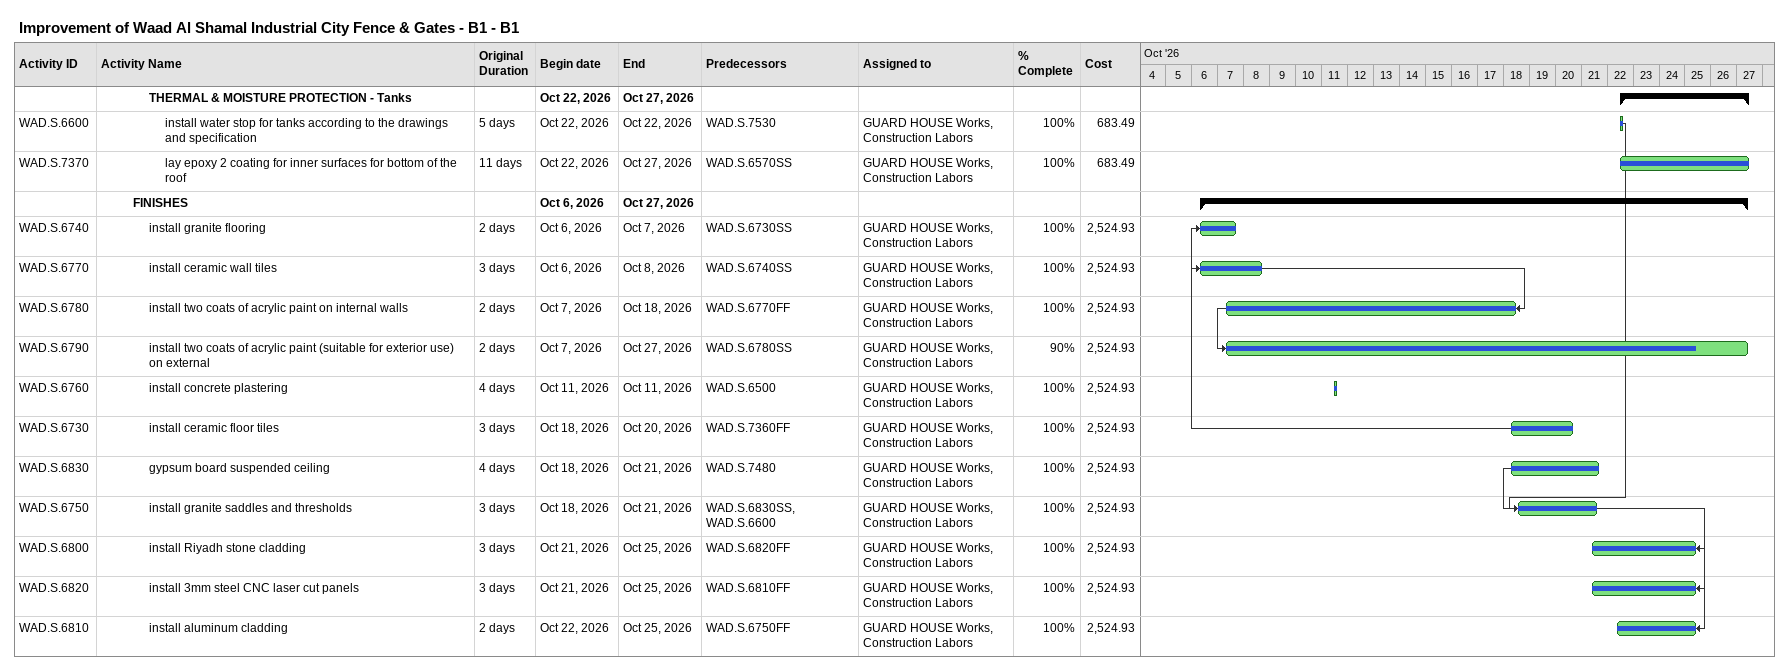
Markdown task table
Improvement of Waad Al Shamal Industrial City Fence & Gates - B1 - B1

| ID | Level | Task | Original duration | Start | Finish | Predecessors | Resources | % complete | Cost |
|---|---|---|---|---|---|---|---|---|---|
|  | 4 | **THERMAL & MOISTURE PROTECTION - Tanks** |  | 2026-10-22 | 2026-10-27 |  |  |  |  |
| WAD.S.6600 | 5 | install water stop for tanks according to the drawings and specification | 5d | 2026-10-22 | 2026-10-22 | WAD.S.7530 | GUARD HOUSE Works, Construction Labors | 100 | 683.49 |
| WAD.S.7370 | 5 | lay epoxy 2 coating for inner surfaces for bottom of the roof | 11d | 2026-10-22 | 2026-10-27 | WAD.S.6570SS | GUARD HOUSE Works, Construction Labors | 100 | 683.49 |
|  | 3 | **FINISHES** |  | 2026-10-06 | 2026-10-27 |  |  |  |  |
| WAD.S.6740 | 4 | install granite flooring | 2d | 2026-10-06 | 2026-10-07 | WAD.S.6730SS | GUARD HOUSE Works, Construction Labors | 100 | 2524.93 |
| WAD.S.6770 | 4 | install ceramic wall tiles | 3d | 2026-10-06 | 2026-10-08 | WAD.S.6740SS | GUARD HOUSE Works, Construction Labors | 100 | 2524.93 |
| WAD.S.6780 | 4 | install two coats of acrylic paint on internal walls | 2d | 2026-10-07 | 2026-10-18 | WAD.S.6770FF | GUARD HOUSE Works, Construction Labors | 100 | 2524.93 |
| WAD.S.6790 | 4 | install two coats of acrylic paint (suitable for exterior use) on external | 2d | 2026-10-07 | 2026-10-27 | WAD.S.6780SS | GUARD HOUSE Works, Construction Labors | 90 | 2524.93 |
| WAD.S.6760 | 4 | install concrete plastering | 4d | 2026-10-11 | 2026-10-11 | WAD.S.6500 | GUARD HOUSE Works, Construction Labors | 100 | 2524.93 |
| WAD.S.6730 | 4 | install ceramic floor tiles | 3d | 2026-10-18 | 2026-10-20 | WAD.S.7360FF | GUARD HOUSE Works, Construction Labors | 100 | 2524.93 |
| WAD.S.6830 | 4 | gypsum board suspended ceiling | 4d | 2026-10-18 | 2026-10-21 | WAD.S.7480 | GUARD HOUSE Works, Construction Labors | 100 | 2524.93 |
| WAD.S.6750 | 4 | install granite saddles and thresholds | 3d | 2026-10-18 | 2026-10-21 | WAD.S.6830SS, WAD.S.6600 | GUARD HOUSE Works, Construction Labors | 100 | 2524.93 |
| WAD.S.6800 | 4 | install Riyadh stone cladding | 3d | 2026-10-21 | 2026-10-25 | WAD.S.6820FF | GUARD HOUSE Works, Construction Labors | 100 | 2524.93 |
| WAD.S.6820 | 4 | install 3mm steel CNC laser cut panels | 3d | 2026-10-21 | 2026-10-25 | WAD.S.6810FF | GUARD HOUSE Works, Construction Labors | 100 | 2524.93 |
| WAD.S.6810 | 4 | install aluminum cladding | 2d | 2026-10-22 | 2026-10-25 | WAD.S.6750FF | GUARD HOUSE Works, Construction Labors | 100 | 2524.93 |
